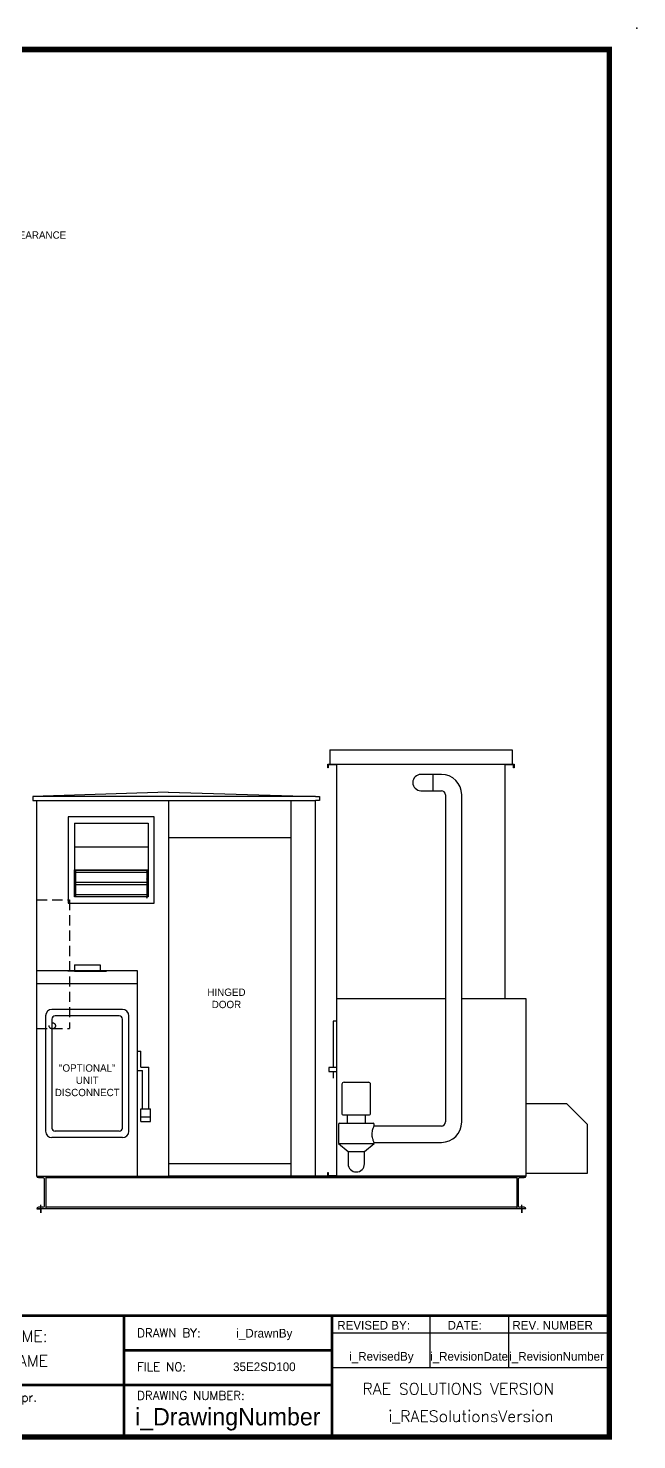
# Model space of a CAD drawing. Header units: inches. Extents: x -222 to 338, y -79 to 275.
# Drawn here: x 188.8 to 338.1, y -70.9 to 275.3 of the extents above; entities that cross this region are included whole.
import ezdxf
from ezdxf.enums import TextEntityAlignment as Align

# ---------------------------------------------------------------- set-up
doc = ezdxf.new("R2010")
doc.units = ezdxf.units.IN
doc.header["$MEASUREMENT"] = 0
doc.linetypes.add('HIDDEN', pattern=[0.375, 0.25, -0.125])
doc.layers.get('0').update_dxf_attribs({"color": 10})
doc.styles.add('SIMPLEX', font='SIMPLEX')

msp = doc.modelspace()

# ---------------------------------------------------------------- linework, layer by layer
at = {"color": 1, "linetype": 'Continuous'}
for p, q in [((262.76433, 98.30519), (307.51433, 98.30519)), ((262.76433, 98.30519), (262.76433, 94.80519)), ((307.51433, 98.30519), (307.51433, 94.80519)), ((262.26433, 93.92519), (262.26433, 94.80519)), ((262.26433, 94.80519), (264.51433, 94.80519)), ((262.38933, 93.92519), (262.26433, 93.92519)), ((262.38933, 94.68019), (262.38933, 93.92519)), ((264.51433, 94.68019), (262.38933, 94.68019)), ((264.51433, 94.80519), (264.51433, 94.78919)), ((264.51433, 94.80519), (305.76433, 94.80519)), ((264.51433, 94.78919), (305.76433, 94.78919)), ((264.51433, 37.32119), (264.51433, 94.68019)), ((305.76433, 94.80519), (308.01433, 94.80519)), ((305.76433, 94.80519), (305.76433, 94.78919)), ((305.76433, 94.68019), (305.76433, 37.32119)), ((307.88933, 94.68019), (305.76433, 94.68019)), ((307.88933, 93.92519), (307.88933, 94.68019)), ((308.01433, 93.92519), (307.88933, 93.92519)), ((308.01433, 94.80519), (308.01433, 93.92519)), ((288.15525, 92.30519), (285.13933, 92.30519)), ((288.15525, 88.30452), (288.15525, 92.30586)), ((290.15525, 92.30519), (288.15525, 92.30519)), ((285.13933, 88.30519), (288.15525, 88.30519)), ((288.15525, 88.30519), (290.15525, 88.30519)), ((291.15525, 87.30519), (291.15525, 7.07111)), ((295.15525, 7.07111), (295.15525, 87.30519)), ((219.71036, 81.87807), (198.58536, 81.87807)), ((198.58536, 81.87807), (198.58536, 60.75307)), ((200.08536, 80.37807), (218.21036, 80.37807)), ((219.71036, 60.75307), (219.71036, 81.87807)), ((200.08536, 62.25307), (200.08536, 68.88463)), ((200.14786, 62.31557), (200.14786, 68.88463)), ((200.39786, 68.88463), (200.39786, 68.75307)), ((217.89786, 68.75307), (200.39786, 68.75307)), ((200.39786, 68.75307), (200.39786, 68.25307)), ((217.89786, 68.25307), (200.39786, 68.25307)), ((200.39786, 68.25307), (200.39786, 65.75307)), ((217.89786, 68.88463), (217.89786, 68.75307)), ((217.89786, 68.75307), (217.89786, 68.25307)), ((217.89786, 68.25307), (217.89786, 65.75307)), ((218.14786, 68.88463), (218.14786, 62.31557)), ((218.21036, 68.88463), (218.21036, 62.25307)), ((218.14786, 62.31557), (200.14786, 62.31557)), ((217.89786, 65.75307), (200.39786, 65.75307)), ((200.39786, 65.75307), (200.39786, 65.25307)), ((217.89786, 65.25307), (200.39786, 65.25307)), ((200.39786, 65.25307), (200.39786, 62.75307)), ((217.89786, 62.75307), (200.39786, 62.75307)), ((200.39786, 62.75307), (200.39786, 62.31557)), ((217.89786, 65.75307), (217.89786, 65.25307)), ((217.89786, 65.25307), (217.89786, 62.75307)), ((217.89786, 62.75307), (217.89786, 62.31557)), ((198.58536, 60.75307), (219.71036, 60.75307)), ((218.21036, 62.25307), (200.08536, 62.25307)), ((264.51433, 37.32119), (291.15525, 37.32119)), ((264.51433, 37.30519), (291.15525, 37.30519)), ((264.51433, -6.06981), (264.51433, 37.30519)), ((264.53033, 37.30519), (264.53033, 37.32119)), ((295.15525, 37.32119), (305.76433, 37.32119)), ((295.15525, 37.30519), (310.88933, 37.30519)), ((305.74833, 37.32119), (305.74833, 37.30519)), ((310.88933, 37.30519), (310.88933, 13.72119)), ((263.63933, 31.80519), (263.63933, 20.43019)), ((264.51433, 31.80519), (263.63933, 31.80519)), ((262.51433, 20.43019), (262.51433, 19.43019)), ((264.51433, 20.43019), (262.51433, 20.43019)), ((262.51433, 19.43019), (264.51433, 19.43019)), ((263.63933, 19.43019), (263.63933, 17.80519)), ((265.76433, 16.30519), (265.76433, 9.05519)), ((266.26433, 16.80519), (272.26433, 16.80519)), ((272.76433, 9.05519), (272.76433, 16.30519)), ((310.87333, 13.72119), (310.87333, -6.17881)), ((310.87333, 13.72119), (310.88933, 13.72119)), ((310.88933, 13.72119), (310.88933, 11.55519)), ((310.88933, 11.55519), (310.88933, -5.44481)), ((320.92333, 11.55519), (310.88933, 11.55519)), ((326.01433, 6.46419), (320.92333, 11.55519)), ((266.01433, 8.80519), (272.51433, 8.80519)), ((267.01433, 8.80519), (267.01433, 6.80519)), ((271.51433, 6.80519), (271.51433, 8.80519)), ((264.88933, 6.55519), (264.88933, 1.80519)), ((265.13933, 6.80519), (273.38933, 6.80519)), ((273.63933, 6.05828), (273.63933, 6.55519)), ((290.15601, 6.07111), (273.63933, 6.05852)), ((326.01433, -5.44481), (326.01433, 6.46419)), ((264.88933, 1.80519), (267.26433, -0.19481)), ((264.88933, 1.80519), (273.63933, 1.80519)), ((271.26433, -0.19481), (273.63933, 1.80519)), ((273.63933, 2.05852), (290.15905, 2.07111)), ((273.63933, 1.80519), (273.63933, 2.05886)), ((267.26433, -0.19481), (267.26433, -3.19481)), ((267.26433, -0.19481), (271.26433, -0.19481)), ((271.26433, -3.19481), (271.26433, -0.19481)), ((262.26433, -5.31481), (262.38933, -5.31481)), ((262.26433, -6.19481), (262.26433, -5.31481)), ((262.26433, -6.19481), (262.26433, -5.31481)), ((310.88933, -6.19481), (262.26433, -6.19481)), ((310.88933, -6.21081), (262.26433, -6.21081)), ((262.38933, -5.31481), (262.38933, -6.06981)), ((262.38933, -6.06981), (264.51433, -6.06981)), ((310.87333, -6.17881), (310.88933, -6.17881)), ((310.87333, -6.19481), (310.88933, -6.19481)), ((310.88933, -5.44481), (326.01433, -5.44481)), ((310.88933, -5.44481), (310.88933, -6.17881)), ((310.88933, -6.17881), (310.88933, -6.19481)), ((310.88933, -6.19481), (310.88933, -6.21081))]:
    msp.add_line(p, q, dxfattribs=at)
at = {"color": 1, "ltscale": 5}
for p, q in [((223.07683, 87.91419), (189.88933, 86.91419)), ((259.26433, 86.91419), (189.88933, 86.91419)), ((190.88933, 86.91419), (189.88933, 86.91419)), ((189.88933, 86.91419), (189.88933, 85.91419)), ((223.07683, 87.91419), (259.26433, 86.91419)), ((259.26433, 86.91419), (260.26433, 86.91419)), ((260.26433, 86.91419), (260.26433, 85.91419)), ((189.88933, 85.91419), (190.88933, 85.91419)), ((189.88933, 85.91419), (259.26433, 85.91419)), ((190.88933, -6.21081), (190.88933, 85.91419)), ((223.26433, -6.21081), (223.26433, 85.91419)), ((253.26433, -6.21081), (253.26433, 85.91419)), ((259.26433, -6.21081), (259.26433, 85.91419)), ((260.26433, 85.91419), (259.26433, 85.91419)), ((223.26433, 76.78919), (253.26433, 76.78919)), ((253.26433, -3.21081), (223.26433, -3.21081)), ((190.88933, -6.21081), (190.88933, -6.21081)), ((190.88933, -6.21081), (310.88933, -6.21081)), ((191.26433, -6.58581), (192.38933, -6.58581)), ((193.13933, -14.21081), (193.13933, -6.21081)), ((193.13933, -6.58581), (308.63933, -6.58581)), ((253.26433, -6.21081), (223.26433, -6.21081)), ((259.26433, -6.21081), (253.26433, -6.21081)), ((262.26433, -6.21081), (259.26433, -6.21081)), ((262.26433, -6.21081), (259.26433, -6.21081)), ((308.63933, -6.21081), (308.63933, -14.21081)), ((309.38933, -6.58581), (310.51433, -6.58581)), ((310.88933, -6.21081), (310.88933, -6.21081)), ((192.76433, -13.46081), (192.76433, -6.96081)), ((309.01433, -6.96081), (309.01433, -13.46081)), ((192.38933, -13.83581), (191.26433, -13.83581)), ((191.88933, -15.21081), (191.88933, -13.21081)), ((308.63933, -13.83581), (193.13933, -13.83581)), ((310.51433, -13.83581), (309.38933, -13.83581)), ((309.88933, -15.21081), (309.88933, -13.21081)), ((310.88933, -14.21081), (190.88933, -14.21081)), ((190.88933, -14.21081), (190.88933, -14.21081)), ((190.88933, -14.21081), (191.88933, -14.21081)), ((191.88933, -14.21081), (191.88933, -15.21081)), ((310.88933, -14.21081), (309.88933, -14.21081)), ((309.88933, -14.21081), (309.88933, -15.21081)), ((310.88933, -14.21081), (310.88933, -14.21081))]:
    msp.add_line(p, q, dxfattribs=at)
at = {"ltscale": 5}
for p, q in [((200.08536, 80.37807), (200.08536, 68.88463)), ((218.21036, 80.37807), (218.21036, 68.88463)), ((200.08536, 74.54257), (218.21036, 74.54257)), ((200.08536, 68.88463), (218.21036, 68.88463))]:
    msp.add_line(p, q, dxfattribs=at)
at = {"color": 1, "linetype": 'HIDDEN', "ltscale": 10}
for p, q in [((190.88933, 61.5002), (198.88933, 61.5002)), ((190.88933, 61.5002), (198.88933, 61.5002)), ((198.88933, 61.5002), (198.88933, 30.0002)), ((190.88933, 30.0002), (198.88933, 30.0002)), ((202.40701, -6.21081), (234.40701, -6.21081))]:
    msp.add_line(p, q, dxfattribs=at)
at = {"color": 1}
for p, q in [((200.09886, 45.62711), (200.09886, 44.05492)), ((200.09886, 45.62711), (206.38761, 45.62711)), ((200.09886, 45.62711), (200.09886, 44.05492)), ((200.09886, 45.62711), (206.38761, 45.62711)), ((206.38761, 45.62711), (206.38761, 44.05492)), ((206.38761, 45.62711), (206.38761, 44.05492)), ((215.59714, 44.09919), (190.88933, 44.09919)), ((215.59714, 44.09919), (190.88933, 44.09919)), ((200.09886, 44.15319), (198.52667, 44.15319)), ((200.09886, 44.15319), (198.52667, 44.15319)), ((200.09886, 44.05492), (198.52667, 44.05492)), ((200.09886, 44.05492), (198.52667, 44.05492)), ((200.09886, 44.05492), (206.38761, 44.05492)), ((200.09886, 44.05492), (206.38761, 44.05492)), ((206.38761, 44.15319), (207.9598, 44.15319)), ((206.38761, 44.15319), (207.9598, 44.15319)), ((206.38761, 44.05492), (207.9598, 44.05492)), ((206.38761, 44.05492), (207.9598, 44.05492)), ((215.59714, -6.21081), (215.59714, 44.09919)), ((215.59714, -6.21081), (215.59714, 44.09919)), ((215.59714, 40.95482), (190.88933, 40.95482)), ((215.59714, 40.95482), (190.88933, 40.95482)), ((215.59714, 40.95482), (190.88933, 40.95482)), ((211.89027, 34.66607), (194.59621, 34.66607)), ((211.89027, 34.66607), (194.59621, 34.66607)), ((211.89027, 34.66607), (194.59621, 34.66607)), ((193.02402, 33.09388), (193.02402, 4.7945)), ((194.59621, 32.30778), (194.59621, 5.5806)), ((211.10417, 33.09388), (195.3823, 33.09388)), ((211.10417, 33.09388), (195.3823, 33.09388)), ((211.10417, 33.09388), (195.3823, 33.09388)), ((211.89027, 5.5806), (211.89027, 32.30778)), ((213.46246, 4.7945), (213.46246, 33.09388)), ((215.59714, 24.44685), (216.38324, 24.44685)), ((216.38324, 20.51638), (216.38324, 24.44685)), ((215.59714, 19.73028), (216.77628, 19.73028)), ((216.38324, 20.51638), (218.34847, 20.51638)), ((216.77628, 10.29716), (216.77628, 19.73028)), ((218.34847, 10.29716), (218.34847, 20.51638)), ((216.38324, 7.15278), (216.38324, 10.29716)), ((216.38324, 10.29716), (218.74152, 10.29716)), ((216.38324, 8.33192), (218.74152, 8.33192)), ((216.38324, 7.15278), (218.74152, 7.15278)), ((218.74152, 7.15278), (218.74152, 10.29716)), ((211.10417, 4.7945), (195.3823, 4.7945)), ((211.10417, 4.7945), (195.3823, 4.7945)), ((211.10417, 4.7945), (195.3823, 4.7945)), ((211.89027, 3.22232), (194.59621, 3.22232)), ((211.89027, 3.22232), (194.59621, 3.22232)), ((211.89027, 3.22232), (194.59621, 3.22232))]:
    msp.add_line(p, q, dxfattribs=at)
at = {"lineweight": 30}
for p, q in [((93.22769, -40.40898), (263.32769, -40.40898)), ((212.29769, -40.40898), (212.29769, -57.41898)), ((263.32769, -40.40898), (263.32769, -70.17648)), ((263.32769, -40.40898), (331.36769, -40.40898)), ((263.32769, -40.40898), (263.32769, -44.66148)), ((287.33504, -40.40898), (287.33504, -53.16648)), ((306.66926, -40.40898), (306.66926, -53.16648)), ((263.32769, -44.66148), (331.36769, -44.66148)), ((212.29769, -48.91398), (263.32769, -48.91398)), ((212.29769, -57.41898), (212.29769, -48.91398)), ((263.32769, -53.16648), (331.36769, -53.16648)), ((263.32769, -57.41898), (93.22769, -57.41898)), ((212.29769, -57.41898), (212.29769, -70.17648))]:
    msp.add_line(p, q, dxfattribs=at)
at = {"const_width": 1.3608}
msp.add_lwpolyline([(-212.95231, -70.17648), (331.36769, -70.17648), (331.36769, 270.02352), (-212.95231, 270.02352), (-212.95231, -70.17648)], dxfattribs=at)
at = {"lineweight": 30, "const_width": 0.6804}
for points in [[(331.36769, -40.40898), (-76.87231, -40.40898), (-76.87231, -70.17648)], [(212.29769, -40.40898), (212.29769, -70.17648)], [(263.32769, -70.17648), (263.32769, -40.40898), (331.36769, -40.40898)], [(263.32769, -48.91398), (212.29769, -48.91398), (212.29769, -70.17648)], [(263.32769, -57.41898), (93.22769, -57.41898)]]:
    msp.add_lwpolyline(points, dxfattribs=at)
at = {"color": 1, "linetype": 'HIDDEN', "ltscale": 10}
msp.add_circle((194.6818, 30.66074), 0.7702, dxfattribs=at)
at = {"color": 1, "linetype": 'Continuous'}
for centre, radius, start, end in [((285.13933, 90.30519), 2, 90, 270), ((290.15525, 87.30519), 5, 0, 90), ((290.15525, 87.30519), 1, 0, 90), ((209.14786, 71.31557), 9.53125, 199.2198645, 203.3598377), ((209.14786, 71.31557), 9.59375, 200.263336, 204.2095026), ((209.14786, 71.31557), 9.90625, 204.6987423, 207.9593124), ((209.14786, 71.31557), 9.96875, 205.4685689, 208.6287164), ((209.14786, 71.31557), 10.28125, 208.9100268, 211.6724334), ((209.14786, 71.31557), 10.34375, 209.5308265, 212.2292036), ((209.14786, 71.31557), 9.21875, 195.2894706, 198.3497386), ((209.14786, 71.31557), 9.15625, 195.3964128, 197.1314638), ((209.14786, 71.31557), 9.15625, 342.8685362, 344.6035872), ((209.14786, 71.31557), 9.21875, 341.6502614, 344.7105294), ((209.14786, 71.31557), 9.90625, 332.0406876, 335.3012577), ((209.14786, 71.31557), 9.96875, 331.3712836, 334.5314311), ((209.14786, 71.31557), 10.28125, 328.3275666, 331.0899732), ((209.14786, 71.31557), 10.34375, 327.7707964, 330.4691735), ((209.14786, 65.91684), 9.53125, 336.6401623, 340.7801355), ((209.14786, 65.91684), 9.59375, 335.7904974, 339.736664), ((266.26433, 16.30519), 0.5, 90, 180), ((272.26433, 16.30519), 0.5, 0, 90), ((266.01433, 9.05519), 0.25, 180, 270), ((272.51433, 9.05519), 0.25, 270, 0), ((290.15525, 7.07111), 1, 270.0436467, 0), ((290.15525, 7.07111), 5, 270.0436467, 0), ((265.13933, 6.55519), 0.25, 90, 180), ((273.38933, 6.55519), 0.25, 0, 90), ((269.26433, -3.19481), 2, 180, 0)]:
    msp.add_arc(centre, radius, start, end, dxfattribs=at)
at = {"color": 1}
for centre, radius, start, end in [((194.59621, 33.09388), 1.57219, 90, 180), ((211.89027, 33.09388), 1.57219, 0, 90), ((195.3823, 32.30778), 0.78609, 90, 180), ((211.10417, 32.30778), 0.78609, 0, 90), ((194.59621, 4.7945), 1.57219, 180, 270), ((195.3823, 5.5806), 0.78609, 180, 270), ((211.10417, 5.5806), 0.78609, 270, 0), ((211.89027, 4.7945), 1.57219, 270, 0)]:
    msp.add_arc(centre, radius, start, end, dxfattribs=at)
at = {"color": 1, "ltscale": 5}
for centre, start, end in [((191.26433, -6.21081), 180, 270), ((192.38933, -6.96081), 0, 90), ((309.38933, -6.96081), 90, 180), ((310.51433, -6.21081), 270, 360), ((191.26433, -14.21081), 90, 180), ((192.38933, -13.46081), 270, 0), ((309.38933, -13.46081), 180, 270), ((310.51433, -14.21081), 0, 90)]:
    msp.add_arc(centre, 0.375, start, end, dxfattribs=at)
at = {"color": 1, "linetype": 'Continuous'}
msp.add_open_spline([(273.63369, 2.07277), (273.62448, 2.09452), (273.60383, 2.14133), (273.57486, 2.2103), (273.54176, 2.28913), (273.49779, 2.39692), (273.45048, 2.52797), (273.40478, 2.65453), (273.35596, 2.80278), (273.31191, 2.96796), (273.26649, 3.13825), (273.22613, 3.32654), (273.19949, 3.52549), (273.17404, 3.71561), (273.16111, 3.91548), (273.16393, 4.11415), (273.16688, 4.32227), (273.18712, 4.52908), (273.2194, 4.72322), (273.25445, 4.93399), (273.30371, 5.12983), (273.35553, 5.30219), (273.40154, 5.4552), (273.44958, 5.58971), (273.49246, 5.70165), (273.53688, 5.81759), (273.57576, 5.90931), (273.60162, 5.96968), (273.6259, 6.02637), (273.63869, 6.0554), (273.63928, 6.05835)], degree=3, knots=[0.0352048121, 0.0352048121, 0.0352048121, 0.0352048121, 0.1217239581, 0.1217239581, 0.1217239581, 0.2206201017, 0.2206201017, 0.2206201017, 0.3161246361, 0.3161246361, 0.3161246361, 0.4145928543, 0.4145928543, 0.4145928543, 0.5086849945, 0.5086849945, 0.5086849945, 0.607246149, 0.607246149, 0.607246149, 0.7142461017, 0.7142461017, 0.7142461017, 0.8092363818, 0.8092363818, 0.8092363818, 0.907613789, 0.907613789, 0.907613789, 1, 1, 1, 1], dxfattribs=at)
msp.add_open_spline([(273.63928, 2.05863), (273.6393, 2.05921), (273.63744, 2.06392), (273.63369, 2.07277)], degree=3, dxfattribs=at)
for p in [(338.11299, 275.26414), (263.32769, -70.17648)]:
    msp.add_point(p)

# ---------------------------------------------------------------- texts
at = {"color": 1}
msp.add_text('108" MINIMUM SERVICE CLEARANCE', height=1.8, dxfattribs=at).set_placement((155.10593, 223.65329))
at = {"lineweight": 30, "style": 'SIMPLEX'}
for s, p in [('PROJECT NAME:', (178.70477, -46.85842)), ('i_PROJECTNAME', (178.91947, -52.90222)), ('i_RAESolutionsVersion', (297.41787, -66.49694))]:
    msp.add_text(s, height=2.82366, dxfattribs=at).set_placement(p, align=Align.CENTER)
for s, height, p in [('DRAWN BY:', 2.12625, (215.48706, -45.7246)), ('FILE NO:', 2.12625, (215.48706, -54.02404)), ('RAE SOLUTIONS VERSION', 2.82366, (270.7821, -59.78765)), ('QC Apr.', 2.12625, (180.08557, -61.52913)), ('DRAWING NUMBER:', 2.12625, (215.48706, -61.07335))]:
    msp.add_text(s, height=height, dxfattribs=at).set_placement(p)
at = {"lineweight": 30}
for s, height, p in [('i_DrawnBy', 2.12625, (246.7169, -45.79466)), ('35E2SD100', 2.12625, (246.7169, -54.02113)), ('i_RevisedBy', 2.12625, (275.43988, -51.46082)), ('i_RevisionDate', 2.12625, (296.95317, -51.46082)), ('i_RevisionNumber', 2.12625, (318.42513, -51.46082)), ('i_DrawingNumber', 4.2525, (237.73498, -67.3312))]:
    msp.add_text(s, height=height, dxfattribs=at).set_placement(p, align=Align.CENTER)
for s, p in [('REVISED BY:', (264.60397, -43.83674)), ('DATE:', (291.68029, -43.83674)), ('REV. NUMBER', (307.58068, -43.83674))]:
    msp.add_text(s, height=2.12625, dxfattribs=at).set_placement(p)
at = {"color": 1, "ltscale": 5, "char_height": 1.8}
for s, insert, attachment_point in [('HINGED\\PDOOR', (237.41541, 37.37144), 5), ('"OPTIONAL"\\PUNIT\\PDISCONNECT', (203.25385, 21.1995), 2)]:
    msp.add_mtext(s, dxfattribs=dict(at, insert=insert, attachment_point=attachment_point))

doc.saveas('drawing.dxf')
